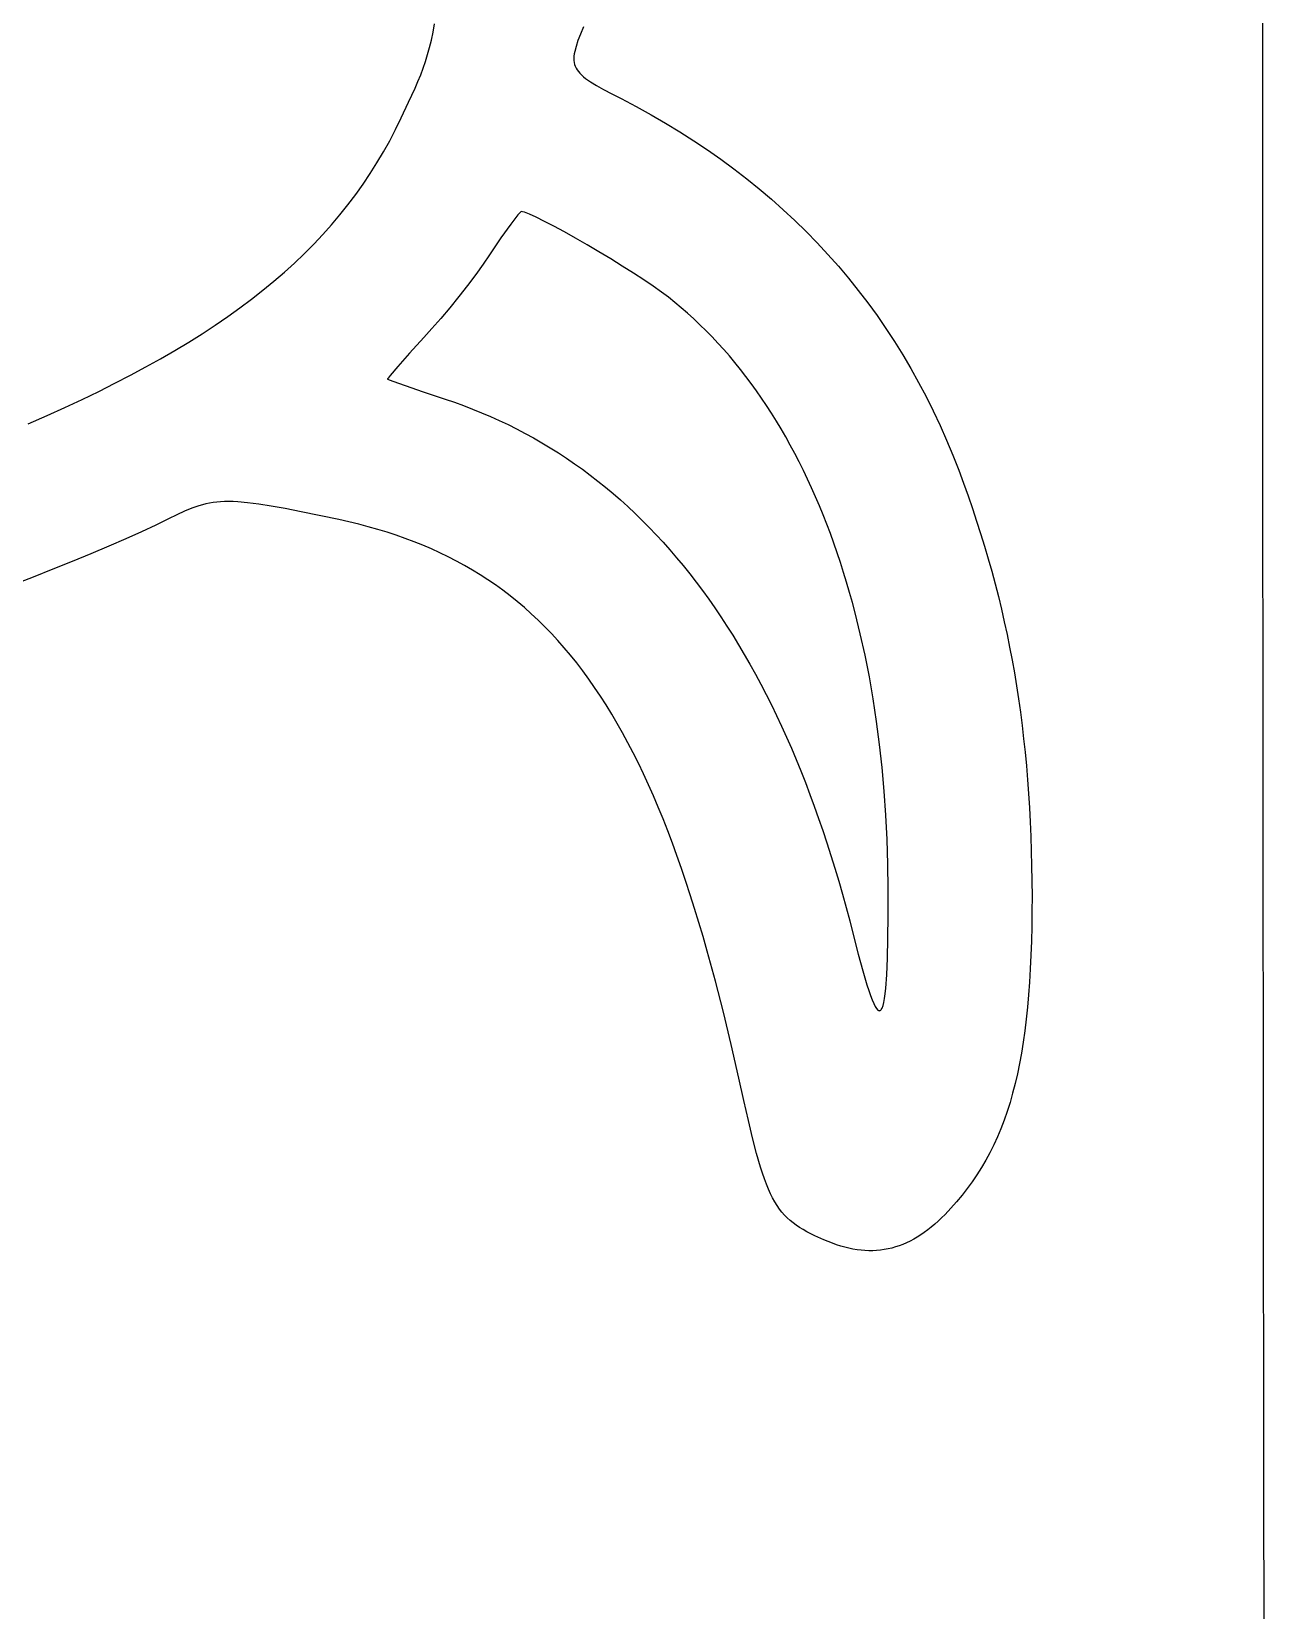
# Model space of a CAD drawing. Extents: x 27 to 7227, y -6929 to 395.
# Drawn here: x 4276 to 5705, y -5098 to -3268 of the extents above; entities that cross this region are included whole.
import ezdxf

# ---------------------------------------------------------------- set-up
doc = ezdxf.new("R2010")
doc.units = 0

msp = doc.modelspace()

# ---------------------------------------------------------------- linework, layer by layer
at = {"layer": 'Layer 1'}
for p, q in [((5702.851914, -3700.660317), (5702.7775, -3238.495)), ((4741.088881, -3268.156446), (4742.843013, -3258.441518)), ((4739.167899, -3277.276644), (4741.088881, -3268.156446)), ((4911.926002, -3270.355852), (4909.04904, -3277.896671)), ((4915.37735, -3261.9116), (4911.926002, -3270.355852)), ((4732.306477, -3302.087697), (4734.786435, -3294.140386)), ((4734.786435, -3294.140386), (4737.07033, -3285.903996)), ((4737.07033, -3285.903996), (4739.167899, -3277.276644)), ((4904.720565, -3293.460039), (4904.399314, -3296.110095)), ((4905.232211, -3290.672636), (4904.720565, -3293.460039)), ((4906.799948, -3284.635213), (4905.232211, -3290.672636)), ((4909.04904, -3277.896671), (4906.799948, -3284.635213)), ((4726.719419, -3317.522615), (4729.620717, -3309.847812)), ((4729.620717, -3309.847812), (4732.306477, -3302.087697)), ((4904.399314, -3296.110095), (4904.275145, -3298.635451)), ((4904.275145, -3298.635451), (4904.354742, -3301.048749)), ((4904.354742, -3301.048749), (4904.644792, -3303.362634)), ((4904.644792, -3303.362634), (4905.15198, -3305.589752)), ((4905.15198, -3305.589752), (4905.882992, -3307.742747)), ((4905.882992, -3307.742747), (4906.844513, -3309.834262)), ((4906.844513, -3309.834262), (4908.043228, -3311.876944)), ((4908.043228, -3311.876944), (4909.485824, -3313.883437)), ((4720.231256, -3333.023818), (4723.592845, -3325.213989)), ((4723.592845, -3325.213989), (4726.719419, -3317.522615)), ((4909.485824, -3313.883437), (4911.178986, -3315.866384)), ((4911.178986, -3315.866384), (4913.1294, -3317.838431)), ((4913.1294, -3317.838431), (4915.343751, -3319.812222)), ((4915.343751, -3319.812222), (4917.828724, -3321.800403)), ((4917.828724, -3321.800403), (4923.637283, -3325.870508)), ((4923.637283, -3325.870508), (4930.60856, -3330.149903)), ((4930.60856, -3330.149903), (4938.79604, -3334.739746)), ((4704.24, -3367.48535), (4712.764083, -3349.406374)), ((4712.764083, -3349.406374), (4720.231256, -3333.023818)), ((4938.79604, -3334.739746), (4948.253209, -3339.741193)), ((4948.253209, -3339.741193), (4959.03355, -3345.2554)), ((4959.03355, -3345.2554), (4976.574335, -3354.473369)), ((4697.685389, -3380.904326), (4704.24, -3367.48535)), ((4976.574335, -3354.473369), (4993.775308, -3363.969955)), ((4993.775308, -3363.969955), (5010.636179, -3373.744722)), ((4690.814956, -3394.079571), (4697.685389, -3380.904326)), ((5010.636179, -3373.744722), (5027.156657, -3383.797233)), ((5027.156657, -3383.797233), (5043.336454, -3394.127053)), ((4683.619837, -3407.018497), (4690.814956, -3394.079571)), ((5043.336454, -3394.127053), (5059.175278, -3404.733745)), ((5059.175278, -3404.733745), (5074.672839, -3415.616873)), ((4668.220076, -3432.217041), (4676.091166, -3419.728516)), ((4676.091166, -3419.728516), (4683.619837, -3407.018497)), ((5074.672839, -3415.616873), (5089.828847, -3426.776002)), ((4659.997703, -3444.491483), (4668.220076, -3432.217041)), ((5089.828847, -3426.776002), (5104.643012, -3438.210694)), ((5104.643012, -3438.210694), (5119.115043, -3449.920515)), ((4642.463641, -3468.427769), (4651.41518, -3456.559255)), ((4651.41518, -3456.559255), (4659.997703, -3444.491483)), ((5119.115043, -3449.920515), (5133.24465, -3461.905028)), ((4633.13422, -3480.104437), (4642.463641, -3468.427769)), ((4841.865111, -3477.237991), (4839.333488, -3480.135487)), ((4842.669905, -3476.48513), (4841.865111, -3477.237991)), ((4843.141, -3476.22875), (4842.669905, -3476.48513)), ((4844.711904, -3476.430022), (4843.141, -3476.22875)), ((4846.871431, -3477.020368), (4844.711904, -3476.430022)), ((4852.817992, -3479.287478), (4846.871431, -3477.020368)), ((5133.24465, -3461.905028), (5147.031544, -3474.163797)), ((5147.031544, -3474.163797), (5160.475434, -3486.696386)), ((4613.306273, -3502.911883), (4623.418053, -3491.596671)), ((4623.418053, -3491.596671), (4633.13422, -3480.104437)), ((4831.13555, -3490.8139), (4819.812212, -3506.701287)), ((4835.704258, -3484.725903), (4831.13555, -3490.8139)), ((4839.333488, -3480.135487), (4835.704258, -3484.725903)), ((4860.703956, -3482.868461), (4852.817992, -3479.287478)), ((4870.252597, -3487.6017), (4860.703956, -3482.868461)), ((4881.18719, -3493.325576), (4870.252597, -3487.6017)), ((4893.23101, -3499.878472), (4881.18719, -3493.325576)), ((5160.475434, -3486.696386), (5173.576029, -3499.502359)), ((4591.86041, -3525.040893), (4602.790014, -3514.057487)), ((4602.790014, -3514.057487), (4613.306273, -3502.911883)), ((4819.812212, -3506.701287), (4813.373839, -3516.110003)), ((4906.10733, -3507.098769), (4893.23101, -3499.878472)), ((4919.539425, -3514.82485), (4906.10733, -3507.098769)), ((4933.250569, -3522.895096), (4919.539425, -3514.82485)), ((5173.576029, -3499.502359), (5186.333039, -3512.58128)), ((5186.333039, -3512.58128), (5198.746175, -3525.932712)), ((4580.508596, -3535.869514), (4591.86041, -3525.040893)), ((4806.6285, -3526.23495), (4799.317318, -3537.068395)), ((4813.373839, -3516.110003), (4806.6285, -3526.23495)), ((4946.964037, -3531.147891), (4933.250569, -3522.895096)), ((4960.403103, -3539.421614), (4946.964037, -3531.147891)), ((5198.746175, -3525.932712), (5210.815146, -3539.556221)), ((4556.502875, -3557.09205), (4568.725707, -3546.550762)), ((4568.725707, -3546.550762), (4580.508596, -3535.869514)), ((4790.703891, -3549.055255), (4781.12308, -3561.786253)), ((4799.317318, -3537.068395), (4790.703891, -3549.055255)), ((4973.291041, -3547.55465), (4960.403103, -3539.421614)), ((4985.351125, -3555.385379), (4973.291041, -3547.55465)), ((5210.815146, -3539.556221), (5222.539661, -3553.451368)), ((4530.701923, -3577.784392), (4543.831236, -3567.500789)), ((4543.831236, -3567.500789), (4556.502875, -3557.09205)), ((4781.12308, -3561.786253), (4770.90975, -3574.852112)), ((4996.30663, -3562.752184), (4985.351125, -3555.385379)), ((5005.88083, -3569.493447), (4996.30663, -3562.752184)), ((5013.797, -3575.44755), (5005.88083, -3569.493447)), ((5222.539661, -3553.451368), (5233.919431, -3567.61772)), ((5233.919431, -3567.61772), (5244.954165, -3582.054838)), ((4503.034814, -3598.005838), (4517.106071, -3587.950271)), ((4517.106071, -3587.950271), (4530.701923, -3577.784392)), ((4760.398764, -3587.843558), (4749.924984, -3600.351314)), ((4770.90975, -3574.852112), (4760.398764, -3587.843558)), ((5021.336007, -3581.489399), (5013.797, -3575.44755)), ((5028.772203, -3587.7078), (5021.336007, -3581.489399)), ((5036.105099, -3594.101409), (5028.772203, -3587.7078)), ((5244.954165, -3582.054838), (5255.643574, -3596.762289)), ((4488.479287, -3607.958506), (4503.034814, -3598.005838)), ((4749.924984, -3600.351314), (4739.823275, -3611.966103)), ((5043.334203, -3600.668882), (5036.105099, -3594.101409)), ((5050.459025, -3607.408873), (5043.334203, -3600.668882)), ((5255.643574, -3596.762289), (5265.987366, -3611.739634)), ((4457.879956, -3627.58479), (4473.430623, -3617.815685)), ((4473.430623, -3617.815685), (4488.479287, -3607.958506)), ((4730.4285, -3622.27865), (4713.697737, -3640.448084)), ((4739.823275, -3611.966103), (4730.4285, -3622.27865)), ((5057.479075, -3614.320038), (5050.459025, -3607.408873)), ((5064.393862, -3621.401034), (5057.479075, -3614.320038)), ((5071.202895, -3628.650515), (5064.393862, -3621.401034)), ((5265.987366, -3611.739634), (5275.985251, -3626.986439)), ((4425.237153, -3646.888422), (4441.818422, -3637.273231)), ((4441.818422, -3637.273231), (4457.879956, -3627.58479)), ((4713.697737, -3640.448084), (4700.166775, -3655.715375)), ((5077.905685, -3636.067137), (5071.202895, -3628.650515)), ((5084.50174, -3643.649557), (5077.905685, -3636.067137)), ((5275.985251, -3626.986439), (5285.636941, -3642.502267)), ((5285.636941, -3642.502267), (5294.942143, -3658.286682)), ((4390.479952, -3665.928698), (4408.127285, -3656.437773)), ((4408.127285, -3656.437773), (4425.237153, -3646.888422)), ((4700.166775, -3655.715375), (4691.249475, -3666.369003)), ((5090.99057, -3651.396428), (5084.50174, -3643.649557)), ((5097.371684, -3659.306408), (5090.99057, -3651.396428)), ((5103.644593, -3667.378151), (5097.371684, -3659.306408)), ((5294.942143, -3658.286682), (5303.900568, -3674.339249)), ((4353.537425, -3684.764917), (4372.286287, -3675.368609)), ((4372.286287, -3675.368609), (4390.479952, -3665.928698)), ((4688.439743, -3670.301923), (4688.3597, -3670.69745)), ((4688.3597, -3670.69745), (4694.424453, -3672.954676)), ((4688.96278, -3669.430844), (4688.439743, -3670.301923)), ((4691.249475, -3666.369003), (4688.96278, -3669.430844)), ((4694.424453, -3672.954676), (4708.898, -3678.039631)), ((4708.898, -3678.039631), (4729.771147, -3685.208171)), ((5109.808805, -3675.610314), (5103.644593, -3667.378151)), ((5115.86383, -3684.001551), (5109.808805, -3675.610314)), ((5303.900568, -3674.339249), (5312.511926, -3690.65953)), ((4314.338648, -3703.456375), (4334.224501, -3694.125035)), ((4334.224501, -3694.125035), (4353.537425, -3684.764917)), ((4729.771147, -3685.208171), (4755.0347, -3693.71615)), ((4755.0347, -3693.71615), (4765.771855, -3697.347891)), ((4765.771855, -3697.347891), (4776.403184, -3701.173734)), ((5121.809177, -3692.550519), (5115.86383, -3684.001551)), ((5127.644357, -3701.255872), (5121.809177, -3692.550519)), ((5312.511926, -3690.65953), (5320.775927, -3707.24709)), ((4271.903196, -3722.44851), (4293.871, -3712.76635)), ((4293.871, -3712.76635), (4314.338648, -3703.456375)), ((4776.403184, -3701.173734), (4786.928667, -3705.193606)), ((4786.928667, -3705.193606), (4797.348288, -3709.407435)), ((4797.348288, -3709.407435), (4807.662027, -3713.815148)), ((4807.662027, -3713.815148), (4817.869867, -3718.416672)), ((5133.368878, -3710.116268), (5127.644357, -3701.255872)), ((5138.982249, -3719.13036), (5133.368878, -3710.116268)), ((5320.775927, -3707.24709), (5328.69228, -3724.101494)), ((5703.075156, -4148.117227), (5702.851914, -3700.660317)), ((4817.869867, -3718.416672), (4827.971789, -3723.211935)), ((4827.971789, -3723.211935), (4837.967776, -3728.200864)), ((4837.967776, -3728.200864), (4847.857809, -3733.383386)), ((4847.857809, -3733.383386), (4857.64187, -3738.759428)), ((5144.483981, -3728.296805), (5138.982249, -3719.13036)), ((5149.873583, -3737.614259), (5144.483981, -3728.296805)), ((5328.69228, -3724.101494), (5336.260695, -3741.222304)), ((4857.64187, -3738.759428), (4867.319941, -3744.328919)), ((4867.319941, -3744.328919), (4876.892004, -3750.091785)), ((4876.892004, -3750.091785), (4886.35804, -3756.047953)), ((5155.150565, -3747.081376), (5149.873583, -3737.614259)), ((5160.314435, -3756.696814), (5155.150565, -3747.081376)), ((5336.260695, -3741.222304), (5343.480882, -3758.609084)), ((4886.35804, -3756.047953), (4895.718032, -3762.197351)), ((4895.718032, -3762.197351), (4904.971961, -3768.539907)), ((4904.971961, -3768.539907), (4914.119809, -3775.075547)), ((5165.364704, -3766.459226), (5160.314435, -3756.696814)), ((5170.30088, -3776.367269), (5165.364704, -3766.459226)), ((5343.480882, -3758.609084), (5350.35255, -3776.2614)), ((4914.119809, -3775.075547), (4923.161559, -3781.804199)), ((4923.161559, -3781.804199), (4932.097191, -3788.72579)), ((4932.097191, -3788.72579), (4940.926687, -3795.840247)), ((5175.122474, -3786.419598), (5170.30088, -3776.367269)), ((5179.828994, -3796.614869), (5175.122474, -3786.419598)), ((5350.35255, -3776.2614), (5355.83162, -3791.03659)), ((4940.926687, -3795.840247), (4949.650031, -3803.147498)), ((4949.650031, -3803.147498), (4958.267203, -3810.647471)), ((5184.419951, -3806.951738), (5179.828994, -3796.614869)), ((5188.894854, -3817.42886), (5184.419951, -3806.951738)), ((5355.83162, -3791.03659), (5361.108087, -3805.752192)), ((5361.108087, -3805.752192), (5366.183985, -3820.41838)), ((4452.982219, -3823.76461), (4444.040322, -3827.874639)), ((4461.424146, -3820.289429), (4452.982219, -3823.76461)), ((4469.599813, -3817.450255), (4461.424146, -3820.289429)), ((4473.660831, -3816.269536), (4469.599813, -3817.450255)), ((4477.742924, -3815.248254), (4473.660831, -3816.269536)), ((4481.875305, -3814.386556), (4477.742924, -3815.248254)), ((4486.087188, -3813.684587), (4481.875305, -3814.386556)), ((4490.407785, -3813.142492), (4486.087188, -3813.684587)), ((4494.866311, -3812.760417), (4490.407785, -3813.142492)), ((4499.491978, -3812.538506), (4494.866311, -3812.760417)), ((4504.314, -3812.476906), (4499.491978, -3812.538506)), ((4509.361591, -3812.575762), (4504.314, -3812.476906)), ((4514.663963, -3812.835218), (4509.361591, -3812.575762)), ((4526.149906, -3813.836516), (4514.663963, -3812.835218)), ((4539.005537, -3815.481961), (4526.149906, -3813.836516)), ((4553.464563, -3817.772716), (4539.005537, -3815.481961)), ((4569.760689, -3820.709945), (4553.464563, -3817.772716)), ((4588.127625, -3824.294811), (4569.760689, -3820.709945)), ((4632.00875, -3833.4121), (4588.127625, -3824.294811)), ((4958.267203, -3810.647471), (4966.778185, -3818.340092)), ((4966.778185, -3818.340092), (4975.182959, -3826.225288)), ((4975.182959, -3826.225288), (4983.481507, -3834.302988)), ((5193.253212, -3828.04489), (5188.894854, -3817.42886)), ((5366.183985, -3820.41838), (5371.061349, -3835.045328)), ((4419.774373, -3839.773918), (4403.255046, -3847.484099)), ((4434.36475, -3832.61835), (4419.774373, -3839.773918)), ((4444.040322, -3827.874639), (4434.36475, -3832.61835)), ((4643.525858, -3835.991518), (4632.00875, -3833.4121)), ((4654.861473, -3838.746126), (4643.525858, -3835.991518)), ((4666.017811, -3841.679029), (4654.861473, -3838.746126)), ((4676.997089, -3844.793335), (4666.017811, -3841.679029)), ((4983.481507, -3834.302988), (4991.67381, -3842.573118)), ((4991.67381, -3842.573118), (4999.759852, -3851.035606)), ((5197.494534, -3838.798485), (5193.253212, -3828.04489)), ((5201.618331, -3849.6883), (5197.494534, -3838.798485)), ((5371.061349, -3835.045328), (5375.742214, -3849.64321)), ((4385.054429, -3855.652388), (4365.420181, -3864.18228)), ((4403.255046, -3847.484099), (4385.054429, -3855.652388)), ((4687.801523, -3848.09215), (4676.997089, -3844.793335)), ((4698.433329, -3851.578581), (4687.801523, -3848.09215)), ((4708.894724, -3855.255735), (4698.433329, -3851.578581)), ((4719.187925, -3859.126717), (4708.894724, -3855.255735)), ((4729.315147, -3863.194635), (4719.187925, -3859.126717)), ((4999.759852, -3851.035606), (5007.739613, -3859.690379)), ((5007.739613, -3859.690379), (5015.613075, -3868.537364)), ((5205.624112, -3860.71299), (5201.618331, -3849.6883)), ((5209.511386, -3871.871212), (5205.624112, -3860.71299)), ((5375.742214, -3849.64321), (5380.228614, -3864.222199)), ((4344.59996, -3872.97727), (4322.841426, -3881.940855)), ((4365.420181, -3864.18228), (4344.59996, -3872.97727)), ((4739.278607, -3867.462596), (4729.315147, -3863.194635)), ((4749.080522, -3871.933706), (4739.278607, -3867.462596)), ((4758.723109, -3876.611072), (4749.080522, -3871.933706)), ((4768.208582, -3881.4978), (4758.723109, -3876.611072)), ((5015.613075, -3868.537364), (5023.380221, -3877.576489)), ((5023.380221, -3877.576489), (5031.041031, -3886.807681)), ((5213.279662, -3883.16162), (5209.511386, -3871.871212)), ((5380.228614, -3864.222199), (5384.522585, -3878.79247)), ((5384.522585, -3878.79247), (5388.626161, -3893.364197)), ((4300.392236, -3890.976529), (4277.50005, -3899.987788)), ((4322.841426, -3881.940855), (4300.392236, -3890.976529)), ((4777.53916, -3886.596997), (4768.208582, -3881.4978)), ((4786.717058, -3891.91177), (4777.53916, -3886.596997)), ((4795.744492, -3897.445225), (4786.717058, -3891.91177)), ((4804.62368, -3903.200469), (4795.744492, -3897.445225)), ((5031.041031, -3886.807681), (5038.595489, -3896.230867)), ((5038.595489, -3896.230867), (5046.043575, -3905.845975)), ((5216.928451, -3894.58287), (5213.279662, -3883.16162)), ((5220.457261, -3906.133618), (5216.928451, -3894.58287)), ((5388.626161, -3893.364197), (5392.541376, -3907.947553)), ((4277.50005, -3899.987788), (4254.412526, -3908.878126)), ((4813.356838, -3909.180609), (4804.62368, -3903.200469)), ((4821.946181, -3915.388752), (4813.356838, -3909.180609)), ((4830.393928, -3921.828003), (4821.946181, -3915.388752)), ((5046.043575, -3905.845975), (5053.385272, -3915.652932)), ((5053.385272, -3915.652932), (5060.620561, -3925.651665)), ((5223.865603, -3917.81252), (5220.457261, -3906.133618)), ((5227.152985, -3929.61823), (5223.865603, -3917.81252)), ((5392.541376, -3907.947553), (5396.270266, -3922.552712)), ((4838.702293, -3928.50147), (4830.393928, -3921.828003)), ((4846.873493, -3935.41226), (4838.702293, -3928.50147)), ((4854.909746, -3942.563479), (4846.873493, -3935.41226)), ((5060.620561, -3925.651665), (5067.749425, -3935.842102)), ((5067.749425, -3935.842102), (5074.771844, -3946.22417)), ((5230.318917, -3941.549405), (5227.152985, -3929.61823)), ((5396.270266, -3922.552712), (5399.814865, -3937.189849)), ((4862.813267, -3949.958233), (4854.909746, -3942.563479)), ((4870.586272, -3957.599629), (4862.813267, -3949.958233)), ((5074.771844, -3946.22417), (5081.687802, -3956.797796)), ((5236.284471, -3965.782772), (5230.318917, -3941.549405)), ((5399.814865, -3937.189849), (5403.177208, -3951.869136)), ((5403.177208, -3951.869136), (5406.359329, -3966.600749)), ((4878.230979, -3965.490775), (4870.586272, -3957.599629)), ((4885.749603, -3973.634776), (4878.230979, -3965.490775)), ((5081.687802, -3956.797796), (5088.497279, -3967.562907)), ((5088.497279, -3967.562907), (5095.200259, -3978.519432)), ((5241.758338, -3990.501865), (5236.284471, -3965.782772)), ((5406.359329, -3966.600749), (5409.363264, -3981.39486)), ((4893.144361, -3982.03474), (4885.749603, -3973.634776)), ((4900.41747, -3990.693772), (4893.144361, -3982.03474)), ((4907.571145, -3999.61498), (4900.41747, -3990.693772)), ((5095.200259, -3978.519432), (5101.796721, -3989.667296)), ((5101.796721, -3989.667296), (5108.28665, -4001.006429)), ((5246.736596, -4015.695928), (5241.758338, -3990.501865)), ((5409.363264, -3981.39486), (5412.191047, -3996.261644)), ((4914.607604, -4008.801471), (4907.571145, -3999.61498)), ((4921.529063, -4018.25635), (4914.607604, -4008.801471)), ((5108.28665, -4001.006429), (5114.670025, -4012.536756)), ((5412.191047, -3996.261644), (5414.844713, -4011.211275)), ((4928.337737, -4027.982725), (4921.529063, -4018.25635)), ((5114.670025, -4012.536756), (5120.94683, -4024.258205)), ((5120.94683, -4024.258205), (5127.117045, -4036.170704)), ((5251.21532, -4041.354206), (5246.736596, -4015.695928)), ((5414.844713, -4011.211275), (5417.326296, -4026.253926)), ((5417.326296, -4026.253926), (5419.637831, -4041.399772)), ((4935.035845, -4037.983702), (4928.337737, -4027.982725)), ((4941.625601, -4048.262388), (4935.035845, -4037.983702)), ((5127.117045, -4036.170704), (5133.180653, -4048.27418)), ((5255.190585, -4067.465944), (5251.21532, -4041.354206)), ((5419.637831, -4041.399772), (5421.781353, -4056.658986)), ((4948.109223, -4058.82189), (4941.625601, -4048.262388)), ((4954.488927, -4069.665314), (4948.109223, -4058.82189)), ((5133.180653, -4048.27418), (5139.137636, -4060.568559)), ((5139.137636, -4060.568559), (5144.987975, -4073.053771)), ((5421.781353, -4056.658986), (5423.758897, -4072.041742)), ((4960.766929, -4080.795767), (4954.488927, -4069.665314)), ((4966.945446, -4092.216355), (4960.766929, -4080.795767)), ((5144.987975, -4073.053771), (5150.731653, -4085.729741)), ((5258.658469, -4094.020387), (5255.190585, -4067.465944)), ((5423.758897, -4072.041742), (5425.572497, -4087.558214)), ((4973.026694, -4103.930186), (4966.945446, -4092.216355)), ((5150.731653, -4085.729741), (5156.368651, -4098.596397)), ((5156.368651, -4098.596397), (5161.898951, -4111.653666)), ((5261.615047, -4121.00678), (5258.658469, -4094.020387)), ((5425.572497, -4087.558214), (5427.224188, -4103.218576)), ((4979.01289, -4115.940365), (4973.026694, -4103.930186)), ((4984.90625, -4128.250001), (4979.01289, -4115.940365)), ((5161.898951, -4111.653666), (5167.322535, -4124.901477)), ((5427.224188, -4103.218576), (5428.716005, -4119.033002)), ((5428.716005, -4119.033002), (5430.049983, -4135.011666)), ((4990.708991, -4140.862198), (4984.90625, -4128.250001)), ((5167.322535, -4124.901477), (5172.639384, -4138.339755)), ((5264.056395, -4148.414366), (5261.615047, -4121.00678)), ((5430.049983, -4135.011666), (5431.228156, -4151.164741)), ((4996.423328, -4153.780064), (4990.708991, -4140.862198)), ((5002.051479, -4167.006705), (4996.423328, -4153.780064)), ((5172.639384, -4138.339755), (5177.849481, -4151.968429)), ((5177.849481, -4151.968429), (5182.952808, -4165.787425)), ((5265.978588, -4176.232392), (5264.056395, -4148.414366)), ((5431.228156, -4151.164741), (5432.252559, -4167.502402)), ((5703.447227, -4566.454976), (5703.075156, -4148.117227)), ((5007.59566, -4180.545229), (5002.051479, -4167.006705)), ((5182.952808, -4165.787425), (5187.949346, -4179.796672)), ((5432.252559, -4167.502402), (5433.125226, -4184.034822)), ((5013.058087, -4194.398742), (5007.59566, -4180.545229)), ((5187.949346, -4179.796672), (5192.839077, -4193.996096)), ((5267.377702, -4204.450101), (5265.978588, -4176.232392)), ((5433.125226, -4184.034822), (5433.848193, -4200.772175)), ((5018.440977, -4208.57035), (5013.058087, -4194.398742)), ((5023.746545, -4223.06316), (5018.440977, -4208.57035)), ((5192.839077, -4193.996096), (5197.621983, -4208.385624)), ((5197.621983, -4208.385624), (5202.298046, -4222.965185)), ((5268.249815, -4233.056739), (5267.377702, -4204.450101)), ((5433.848193, -4200.772175), (5434.423494, -4217.724636)), ((5028.97701, -4237.880279), (5023.746545, -4223.06316)), ((5202.298046, -4222.965185), (5206.867247, -4237.734705)), ((5434.423494, -4217.724636), (5434.853164, -4234.902378)), ((5034.134586, -4253.024814), (5028.97701, -4237.880279)), ((5206.867247, -4237.734705), (5211.329569, -4252.694111)), ((5268.591, -4262.04155), (5268.249815, -4233.056739)), ((5434.853164, -4234.902378), (5435.28375, -4269.9744)), ((5039.221491, -4268.499871), (5034.134586, -4253.024814)), ((5211.329569, -4252.694111), (5215.684994, -4267.843332)), ((5268.493813, -4292.444986), (5268.5909, -4262.04165)), ((5268.5909, -4262.04165), (5268.591, -4262.04155)), ((5044.239941, -4284.308556), (5039.221491, -4268.499871)), ((5215.684994, -4267.843332), (5219.933503, -4283.182293)), ((5219.933503, -4283.182293), (5224.075077, -4298.710924)), ((5435.28375, -4269.9744), (5435.206332, -4287.924489)), ((5049.192152, -4300.453977), (5044.239941, -4284.308556)), ((5054.080341, -4316.93924), (5049.192152, -4300.453977)), ((5224.075077, -4298.710924), (5228.1097, -4314.42915)), ((5268.186274, -4319.084608), (5268.493813, -4292.444986)), ((5435.206332, -4287.924489), (5434.971367, -4305.321121)), ((5058.906724, -4333.767452), (5054.080341, -4316.93924)), ((5228.1097, -4314.42915), (5233.927359, -4337.185316)), ((5267.643865, -4341.99191), (5268.186274, -4319.084608)), ((5434.971367, -4305.321121), (5434.574783, -4322.178248)), ((5068.382938, -4368.465148), (5058.906724, -4333.767452)), ((5233.927359, -4337.185316), (5239.192728, -4356.617262)), ((5434.012512, -4338.509824), (5433.280485, -4354.329801)), ((5434.574783, -4322.178248), (5434.012512, -4338.509824)), ((5239.192728, -4356.617262), (5243.930223, -4372.693595)), ((5266.84217, -4361.198283), (5267.643865, -4341.99191)), ((5433.280485, -4354.329801), (5432.374631, -4369.652131)), ((5077.638526, -4404.571919), (5068.382938, -4368.465148)), ((5243.930223, -4372.693595), (5246.108648, -4379.463597)), ((5265.756772, -4376.73512), (5266.84217, -4361.198283)), ((5432.374631, -4369.652131), (5431.290882, -4384.490769)), ((5246.108648, -4379.463597), (5248.164261, -4385.382923)), ((5248.164261, -4385.382923), (5250.100114, -4390.44765)), ((5250.100114, -4390.44765), (5251.919259, -4394.653854)), ((5262.637198, -4396.925755), (5263.543319, -4393.228666)), ((5263.543319, -4393.228666), (5264.363254, -4388.633813)), ((5264.363254, -4388.633813), (5265.100054, -4383.137272)), ((5265.100054, -4383.137272), (5265.756772, -4376.73512)), ((5431.290882, -4384.490769), (5430.025167, -4398.859666)), ((5086.69122, -4442.112619), (5077.638526, -4404.571919)), ((5251.919259, -4394.653854), (5253.624749, -4397.99761)), ((5253.624749, -4397.99761), (5255.219635, -4400.474995)), ((5255.219635, -4400.474995), (5256.70697, -4402.082084)), ((5256.70697, -4402.082084), (5257.41126, -4402.558041)), ((5257.41126, -4402.558041), (5258.089806, -4402.814953)), ((5258.089806, -4402.814953), (5258.74299, -4402.85233)), ((5258.74299, -4402.85233), (5259.371194, -4402.669679)), ((5259.371194, -4402.669679), (5259.974799, -4402.266512)), ((5259.974799, -4402.266512), (5260.554187, -4401.642337)), ((5260.554187, -4401.642337), (5261.641838, -4399.729004)), ((5261.641838, -4399.729004), (5262.637198, -4396.925755)), ((5430.025167, -4398.859666), (5428.573418, -4412.772775)), ((5426.931564, -4426.24405), (5425.095537, -4439.287442)), ((5428.573418, -4412.772775), (5426.931564, -4426.24405)), ((5095.55875, -4481.1121), (5086.69122, -4442.112619)), ((5425.095537, -4439.287442), (5423.061267, -4451.916906)), ((5420.824683, -4464.146393), (5418.381718, -4475.989857)), ((5423.061267, -4451.916906), (5420.824683, -4464.146393)), ((5101.251038, -4507.005093), (5095.55875, -4481.1121)), ((5418.381718, -4475.989857), (5415.728301, -4487.46125)), ((5412.860363, -4498.574525), (5409.773833, -4509.343635)), ((5415.728301, -4487.46125), (5412.860363, -4498.574525)), ((5106.494517, -4530.051748), (5101.251038, -4507.005093)), ((5406.464644, -4519.782533), (5402.928725, -4529.905172)), ((5409.773833, -4509.343635), (5406.464644, -4519.782533)), ((5111.398481, -4550.456704), (5106.494517, -4530.051748)), ((5399.162007, -4539.725504), (5395.16042, -4549.257482)), ((5402.928725, -4529.905172), (5399.162007, -4539.725504)), ((5116.072227, -4568.4246), (5111.398481, -4550.456704)), ((5390.919895, -4558.515059), (5386.436362, -4567.512188)), ((5395.16042, -4549.257482), (5390.919895, -4558.515059)), ((5120.625049, -4584.160074), (5116.072227, -4568.4246)), ((5381.705752, -4576.262822), (5376.723995, -4584.780913)), ((5386.436362, -4567.512188), (5381.705752, -4576.262822)), ((5703.968125, -4941.262812), (5703.447227, -4566.454976)), ((5122.89027, -4591.254602), (5120.625049, -4584.160074)), ((5125.166245, -4597.867764), (5122.89027, -4591.254602)), ((5371.487022, -4593.080415), (5365.990763, -4601.17528)), ((5376.723995, -4584.780913), (5371.487022, -4593.080415)), ((5127.466638, -4604.02514), (5125.166245, -4597.867764)), ((5129.805109, -4609.75231), (5127.466638, -4604.02514)), ((5132.195322, -4615.074853), (5129.805109, -4609.75231)), ((5360.231149, -4609.079461), (5354.20411, -4616.80691)), ((5365.990763, -4601.17528), (5360.231149, -4609.079461)), ((5134.650938, -4620.01835), (5132.195322, -4615.074853)), ((5137.185618, -4624.60838), (5134.650938, -4620.01835)), ((5139.813026, -4628.870523), (5137.185618, -4624.60838)), ((5142.546822, -4632.830359), (5139.813026, -4628.870523)), ((5341.33148, -4631.787427), (5334.47775, -4639.0684)), ((5347.905577, -4624.371581), (5341.33148, -4631.787427)), ((5354.20411, -4616.80691), (5347.905577, -4624.371581)), ((5145.400669, -4636.513467), (5142.546822, -4632.830359)), ((5148.388229, -4639.945428), (5145.400669, -4636.513467)), ((5151.523163, -4643.151822), (5148.388229, -4639.945428)), ((5154.819135, -4646.158227), (5151.523163, -4643.151822)), ((5158.289805, -4648.990225), (5154.819135, -4646.158227)), ((5161.948835, -4651.673395), (5158.289805, -4648.990225)), ((5326.551481, -4646.854156), (5322.558262, -4650.447416)), ((5330.524353, -4643.061199), (5326.551481, -4646.854156)), ((5334.47775, -4639.0684), (5330.524353, -4643.061199)), ((5165.809888, -4654.233316), (5161.948835, -4651.673395)), ((5169.886626, -4656.695569), (5165.809888, -4654.233316)), ((5174.19271, -4659.085733), (5169.886626, -4656.695569)), ((5183.547565, -4663.752115), (5174.19271, -4659.085733)), ((5193.98375, -4668.4371), (5183.547565, -4663.752115)), ((5198.946406, -4670.571829), (5193.98375, -4668.4371)), ((5298.12282, -4667.821483), (5293.962751, -4670.020934)), ((5302.256436, -4665.423352), (5298.12282, -4667.821483)), ((5306.364472, -4662.826396), (5302.256436, -4665.423352)), ((5310.447801, -4660.030469), (5306.364472, -4662.826396)), ((5314.507294, -4657.035428), (5310.447801, -4660.030469)), ((5318.543824, -4653.841125), (5314.507294, -4657.035428)), ((5322.558262, -4650.447416), (5318.543824, -4653.841125)), ((5203.863423, -4672.511076), (5198.946406, -4670.571829)), ((5208.735674, -4674.254696), (5203.863423, -4672.511076)), ((5213.564031, -4675.802542), (5208.735674, -4674.254696)), ((5218.349365, -4677.15447), (5213.564031, -4675.802542)), ((5223.09255, -4678.310335), (5218.349365, -4677.15447)), ((5227.794457, -4679.269991), (5223.09255, -4678.310335)), ((5232.455958, -4680.033292), (5227.794457, -4679.269991)), ((5237.077925, -4680.600094), (5232.455958, -4680.033292)), ((5241.661231, -4680.970251), (5237.077925, -4680.600094)), ((5246.206748, -4681.143618), (5241.661231, -4680.970251)), ((5250.715347, -4681.120049), (5246.206748, -4681.143618)), ((5255.187901, -4680.8994), (5250.715347, -4681.120049)), ((5259.625282, -4680.481524), (5255.187901, -4680.8994)), ((5264.028361, -4679.866277), (5259.625282, -4680.481524)), ((5268.398013, -4679.053513), (5264.028361, -4679.866277)), ((5272.735107, -4678.043086), (5268.398013, -4679.053513)), ((5277.040517, -4676.834852), (5272.735107, -4678.043086)), ((5281.315114, -4675.428665), (5277.040517, -4676.834852)), ((5285.559771, -4673.82438), (5281.315114, -4675.428665)), ((5289.775359, -4672.021852), (5285.559771, -4673.82438)), ((5293.962751, -4670.020934), (5289.775359, -4672.021852)), ((5704.637852, -5258.129985), (5703.968125, -4941.262812))]:
    msp.add_line(p, q, dxfattribs=at)

doc.saveas('drawing.dxf')
